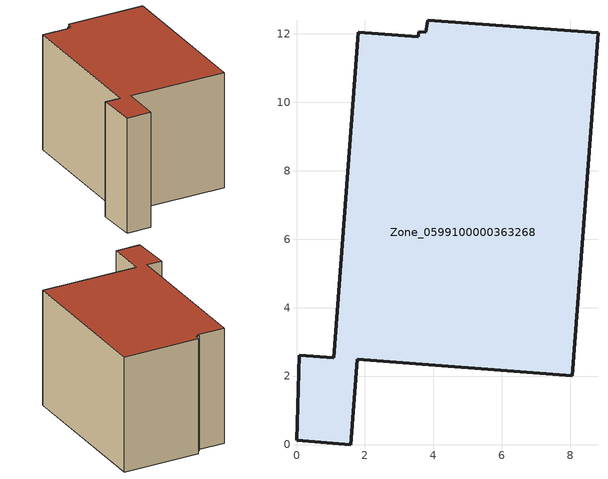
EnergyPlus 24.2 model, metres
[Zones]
Zone_0599100000363268
 floor ground (C_G): 1.08,2.54 1.8,12.05 3.56,11.92 3.58,12.07 3.78,12.05 3.83,12.39 8.81,12.03 8.06,2.01 1.78,2.48 1.59,0 0,0.12 0.07,2.61 z0.02
 wall outside (C_F): 1.8,12.05 1.08,2.54 0.07,2.61 0,0.12 1.59,0 1.78,2.48 8.06,2.01 8.81,12.03 3.83,12.39 3.78,12.05 3.58,12.07 3.56,11.92 1.8,12.05 z0.02:7.61
 roof outside (C_R): 3.78,12.05 3.58,12.07 3.56,11.92 1.8,12.05 1.08,2.54 0.07,2.61 0,0.12 1.59,0 1.78,2.48 8.06,2.01 8.81,12.03 3.83,12.39 z7.61
[BUILDING]
Pand.0599100000363268: North Axis=0; Terrain=City; Loads Convergence Tolerance Value=0.04; Temperature Convergence Tolerance Value=0.4; Solar Distribution=FullExterior; Maximum Number of Warmup Days=25; Minimum Number of Warmup Days=1
[Site:Location]
Rotterdam.The.Hague.AP_ZH_NLD Design_Conditions: Latitude=51.96; Longitude=4.45; Time Zone=1; Elevation=-4.5
[SITE:GROUNDTEMPERATURE:BUILDINGSURFACE]
18, 18, 18, 18, 18, 18, 18, 18, 18, 18, 18, 18
[MATERIAL] Thermal Absorptance=0.9; Solar Absorptance=0.7; Visible Absorptance=0.7
Name | Roughness | Thickness | Conductivity | Density | Specific Heat
G.TI.1992-2005 | MediumSmooth | 0.15 | 0.06 | 540 | 1210
F.TI.1992-2005 | Rough | 0.3 | 0.12 | 1920 | 840
R.TI.1992-2005 | MediumRough | 0.2 | 0.08 | 1500 | 1000
[CONSTRUCTION]
C_G: G.TI.1992-2005
C_F: F.TI.1992-2005
C_R: R.TI.1992-2005
[ZONE]
Zone_0599100000363268: Type=1; Multiplier=1; Ceiling Height=Autocalculate; Volume=Autocalculate; Floor Area=autocalculate; Part of Total Floor Area=Yes
[ZONEINFILTRATION:DESIGNFLOWRATE]
Infil_Zone_0599100000363268: Zone or ZoneList or Space or SpaceList=Zone_0599100000363268; Schedule=AlwaysOn; Design Flow Rate Calculation Method=Flow/Area; Flow Rate per Floor Area=0.0015; Constant Term Coefficient=1; Temperature Term Coefficient=0; Velocity Term Coefficient=0; Velocity Squared Term Coefficient=0
[HVACTEMPLATE:ZONE:IDEALLOADSAIRSYSTEM]
Zone_0599100000363268: Maximum Heating Supply Air Temperature=50; Minimum Cooling Supply Air Temperature=13; Maximum Heating Supply Air Humidity Ratio=0.0156; Minimum Cooling Supply Air Humidity Ratio=0.0077; Heating Limit=NoLimit; Cooling Limit=NoLimit; Dehumidification Control Type=ConstantSensibleHeatRatio; Cooling Sensible Heat Ratio=0.7; Dehumidification Setpoint=60; Humidification Control Type=None; Humidification Setpoint=30; Outdoor Air Method=None; Outdoor Air Flow Rate per Person=0.00944; Outdoor Air Flow Rate per Zone Floor Area=0; Outdoor Air Flow Rate per Zone=0; Demand Controlled Ventilation Type=None; Outdoor Air Economizer Type=NoEconomizer; Heat Recovery Type=None; Sensible Heat Recovery Effectiveness=0.7; Latent Heat Recovery Effectiveness=0.65
[ZONECONTROL:THERMOSTAT]
ThermostatControl_Zone_0599100000363268: Zone or ZoneList=Zone_0599100000363268; Control Type Schedule=DualSetpointControlType; Control 1=Thermostat_Zone_0599100000363268; Temperature Difference Between Cutout And Setpoint=0
[THERMOSTATSETPOINT:DUALSETPOINT]
Thermostat_Zone_0599100000363268: Heating Setpoint Temperature Schedule=HeatingSetpoint_Zone_0599100000363268; Cooling Setpoint Temperature Schedule=CoolingSetpoint_Zone_0599100000363268
[SCHEDULE:COMPACT]
HeatingSetpoint_Zone_0599100000363268: Through: 12/31, For: AllDays, Until: 24:00, 21
CoolingSetpoint_Zone_0599100000363268: Through: 12/31, For: AllDays, Until: 24:00, 24
DualSetpointControlType: Through: 12/31, For: AllDays, Until: 24:00, 4
AlwaysOn: Through: 12/31, For: AllDays, Until: 24:00, 1
